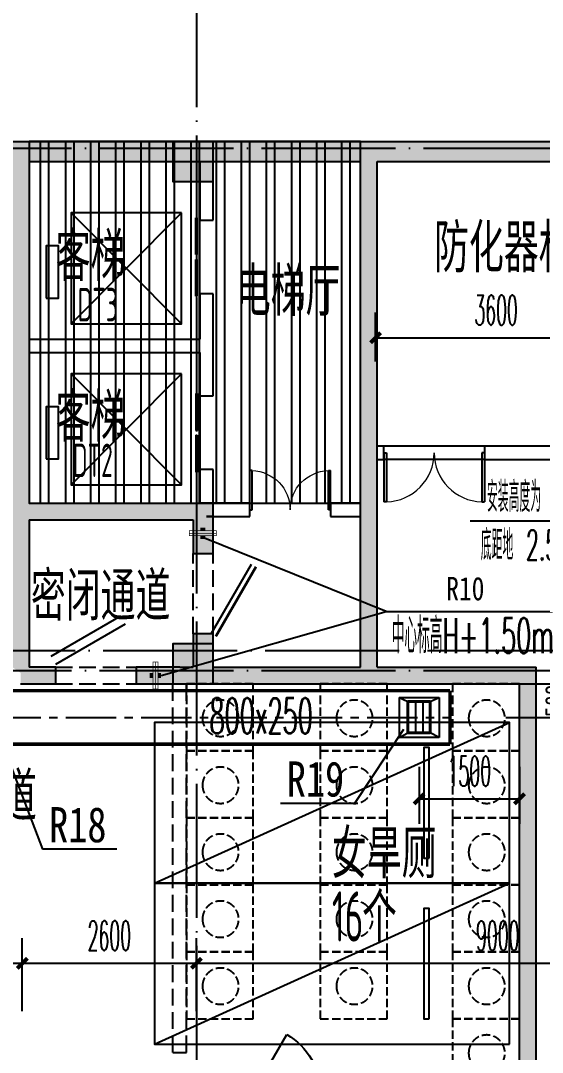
# Model space of a CAD drawing. Extents: x -888467 to -675969, y -675351 to -419232.
# Drawn here: x -794264 to -786473, y -467439 to -452035 of the extents above; entities that cross this region are included whole.
import ezdxf

# ---------------------------------------------------------------- set-up
doc = ezdxf.new("R2010")
doc.units = 0
doc.header["$LTSCALE"] = 1000
for name, pattern in [('__DASH', [0.35, 0.25, -0.1]), ('CENTER2', [1.125, 0.75, -0.125, 0.125, -0.125]), ('DASH', [0.35, 0.25, -0.1]), ('DOTE', [2.42, 2, -0.2, 0.02, -0.2])]:
    doc.linetypes.add(name, pattern=pattern)
doc.layers.get('0').update_dxf_attribs({"linetype": 'CONTINUOUS'})
doc.layers.get('Defpoints').update_dxf_attribs({"linetype": 'CONTINUOUS'})
for name, color, linetype in [('A-Pkng-Bdry', 132, 'CONTINUOUS'), ('ACS_COM', 7, 'CONTINUOUS'), ('ACS_COM_BZ', 3, 'CONTINUOUS'), ('ACS_SFG_FM', 3, 'CONTINUOUS'), ('DIM_LEAD', 3, 'CONTINUOUS'), ('DOTE', 252, 'CONTINUOUS'), ('DUCT-回风风口', 7, 'CONTINUOUS'), ('DUCT-送风中心线', 5, 'CENTER2'), ('DUCT-送风标注', 3, 'CONTINUOUS'), ('DUCT-送风管', 4, 'CONTINUOUS'), ('J-战时', 6, 'CONTINUOUS'), ('PUB_HATCH', 8, 'CONTINUOUS'), ('TH_DIM', 3, 'CONTINUOUS'), ('停车', 32, 'CONTINUOUS'), ('建筑层', 253, 'CONTINUOUS'), ('结构柱子', 253, 'CONTINUOUS'), ('风量标注', 3, 'CONTINUOUS')]:
    doc.layers.add(name, color=color, linetype=linetype)
doc.styles.add('-黑体', font='', dxfattribs={"width": 0.8})
doc.styles.add('_TCH_DIM_T3', font='simplex.shx', dxfattribs={"width": 0.423529, "bigfont": 'gbcbig.shx'})
doc.styles.add('hxd', font='simplex.shx', dxfattribs={"width": 0.5, "bigfont": 'gbcbig.shx'})
doc.styles.add('HZF', font='simplex.shx', dxfattribs={"width": 0.5, "bigfont": 'gbcbig.shx'})
doc.styles.get("Standard").update_dxf_attribs({"font": 'GBENOR', "bigfont": 'GBCBIG'})
doc.styles.get('-黑体').set_extended_font_data('SimHei')
doc.dimstyles.new('_TCH_ARCH&&150', dxfattribs={"dimtxt": 446.25, "dimasz": 150, "dimexe": 375, "dimexo": 450, "dimgap": 189.375, "dimtad": 1, "dimdec": 0, "dimzin": 0, "dimdsep": 46, "dimtxsty": '_TCH_DIM_T3', "dimblk": 'ARCHTICK', "dimcen": 0.09, "dimclrt": 7, "dimazin": 2, "dimtfac": 1, "dimtdec": 0, "dimtix": 1, "dimtmove": 2, "dimatfit": 3, "dimfxl": 1, "dimtolj": 1, "dimtzin": 0, "dimarcsym": 0})

# ---------------------------------------------------------------- blocks, each defined once
blk = doc.blocks.new('ltcw')
at = {"layer": 'A-Pkng-Bdry', "color": 252}
blk.add_line((28605, 362729), (26205, 357429), dxfattribs=at)
for points in [[(28605, 357429), (26205, 357429), (26205, 362729), (28605, 362729)], [(28231, 358629), (26580, 358629), (26580, 358710), (28231, 358710)]]:
    blk.add_lwpolyline(points, close=True, dxfattribs=at)
blk = doc.blocks.new('ccce')
at = {"layer": 'J-战时', "color": 5, "linetype": 'DASH', "ltscale": 0.5}
blk.add_lwpolyline([(503445, 1033554), (504445, 1033554), (504445, 1032554), (503445, 1032554), (503445, 1033554)], dxfattribs=at)
blk.add_circle((503957, 1033043), 271, dxfattribs=at)
blk = doc.blocks.new('sdasd')
at = {"layer": 'ACS_SFG_FM', "const_width": 75}
for points in [[(7826135, 21208926), (7826182, 21208926)], [(7826305, 21208926), (7826257, 21208926)]]:
    blk.add_lwpolyline(points, dxfattribs=at)
at = {"layer": 'DUCT-送风标注', "const_width": 10}
blk.add_lwpolyline([(7826257, 21209128), (7826257, 21208724), (7826182, 21208724), (7826182, 21209128)], close=True, dxfattribs=at)
blk.add_lwpolyline([(7826220, 21209128), (7826220, 21208724)], dxfattribs=at)
blk = doc.blocks.new('A$C2B1B7B0A')
at = {"layer": '结构柱子'}
h = blk.add_hatch(color=253, dxfattribs=at)
h.dxf.hatch_style = 1
h.paths.add_polyline_path([(65250, 46500), (64650, 46500), (64650, 45900), (65250, 45900)])
h = blk.add_hatch(color=253, dxfattribs=at)
h.dxf.hatch_style = 1
h.paths.add_polyline_path([(65250, 39000), (64650, 39000), (64650, 38400), (65250, 38400)])
at = {"layer": '结构柱子', "color": 253}
for points in [[(65250, 46500), (64650, 46500), (64650, 45900), (65250, 45900)], [(65250, 39000), (64650, 39000), (64650, 38400), (65250, 38400)]]:
    blk.add_lwpolyline(points, close=True, dxfattribs=at)
blk = doc.blocks.new('_ArchTick')
at = {"color": 0, "linetype": 'ByBlock', "const_width": 0.4}
blk.add_lwpolyline([(-0.5, -0.5), (0.5, 0.5)], dxfattribs=at)
blk = doc.blocks.new('*D504')
at = {"layer": 'Defpoints', "color": 0, "transparency": 16777216}
for p in [(-787467, -461939), (-785782, -461939), (-787467, -462439)]:
    blk.add_point(p, dxfattribs=at)
at = {"layer": 'TH_DIM', "color": 0, "lineweight": -2, "transparency": 16777216}
for p, q in [((-785782, -461939), (-785782, -461789)), ((-787017, -461939), (-785407, -461939)), ((-785782, -462439), (-785782, -461939)), ((-787017, -462439), (-785407, -462439)), ((-785782, -462439), (-785782, -462589))]:
    blk.add_line(p, q, dxfattribs=at)
at = {"layer": 'TH_DIM', "color": 0, "lineweight": -2, "transparency": 16777216, "xscale": 150, "yscale": 150, "zscale": 150}
for p, rotation in [((-785782, -461939), 270), ((-785782, -462439), 90)]:
    blk.add_blockref('_ArchTick', p, dxfattribs=dict(at, rotation=rotation))
at = {"layer": 'TH_DIM', "color": 7, "transparency": 16777216, "insert": (-786195, -462189), "char_height": 446.2, "attachment_point": 5, "rotation": 90, "style": '_TCH_DIM_T3'}
blk.add_mtext('\\A1;500', dxfattribs=at)
blk = doc.blocks.new('*D505')
at = {"layer": 'Defpoints', "color": 0, "transparency": 16777216}
for p in [(-788314, -462728), (-786814, -462728), (-786814, -463654)]:
    blk.add_point(p, dxfattribs=at)
at = {"layer": 'TH_DIM', "color": 0, "lineweight": -2, "transparency": 16777216}
for p, q in [((-788314, -463178), (-788314, -464029)), ((-786814, -463178), (-786814, -464029)), ((-788314, -463654), (-786814, -463654))]:
    blk.add_line(p, q, dxfattribs=at)
at = {"layer": 'TH_DIM', "color": 0, "lineweight": -2, "transparency": 16777216, "xscale": 150, "yscale": 150, "zscale": 150, "rotation": 180}
blk.add_blockref('_ArchTick', (-788314, -463654), dxfattribs=at)
at = {"layer": 'TH_DIM', "color": 0, "lineweight": -2, "transparency": 16777216, "xscale": 150, "yscale": 150, "zscale": 150}
blk.add_blockref('_ArchTick', (-786814, -463654), dxfattribs=at)
at = {"layer": 'TH_DIM', "color": 7, "transparency": 16777216, "insert": (-787564, -463241), "char_height": 446.2, "attachment_point": 5, "style": '_TCH_DIM_T3'}
blk.add_mtext('\\A1;1500', dxfattribs=at)
blk = doc.blocks.new('*D511')
at = {"layer": 'Defpoints', "color": 0, "transparency": 16777216}
for p in [(-785364, -456769), (-788964, -457574), (-785364, -457574)]:
    blk.add_point(p, dxfattribs=at)
at = {"layer": 'TH_DIM', "color": 0, "lineweight": -2, "transparency": 16777216}
for p, q in [((-788964, -457124), (-788964, -456394)), ((-785364, -457124), (-785364, -456394)), ((-788964, -456769), (-785364, -456769))]:
    blk.add_line(p, q, dxfattribs=at)
at = {"layer": 'TH_DIM', "color": 0, "lineweight": -2, "transparency": 16777216, "xscale": 150, "yscale": 150, "zscale": 150, "rotation": 180}
blk.add_blockref('_ArchTick', (-788964, -456769), dxfattribs=at)
at = {"layer": 'TH_DIM', "color": 0, "lineweight": -2, "transparency": 16777216, "xscale": 150, "yscale": 150, "zscale": 150}
blk.add_blockref('_ArchTick', (-785364, -456769), dxfattribs=at)
at = {"layer": 'TH_DIM', "color": 7, "transparency": 16777216, "insert": (-787164, -456357), "char_height": 446.2, "attachment_point": 5, "style": '_TCH_DIM_T3'}
blk.add_mtext('\\A1;3600', dxfattribs=at)
blk = doc.blocks.new('*D540')
at = {"layer": 'Defpoints', "color": 0, "transparency": 16777216}
for p in [(-782639, -466109), (-791639, -467276), (-782639, -467276)]:
    blk.add_point(p, dxfattribs=at)
at = {"layer": 'TH_DIM', "color": 0, "lineweight": -2, "transparency": 16777216}
for p, q in [((-791639, -466826), (-791639, -465734)), ((-782639, -466826), (-782639, -465734)), ((-791639, -466109), (-782639, -466109))]:
    blk.add_line(p, q, dxfattribs=at)
at = {"layer": 'TH_DIM', "color": 0, "lineweight": -2, "transparency": 16777216, "xscale": 150, "yscale": 150, "zscale": 150, "rotation": 180}
blk.add_blockref('_ArchTick', (-791639, -466109), dxfattribs=at)
at = {"layer": 'TH_DIM', "color": 0, "lineweight": -2, "transparency": 16777216, "xscale": 150, "yscale": 150, "zscale": 150}
blk.add_blockref('_ArchTick', (-782639, -466109), dxfattribs=at)
at = {"layer": 'TH_DIM', "color": 7, "transparency": 16777216, "insert": (-787139, -465697), "char_height": 446.2, "attachment_point": 5, "style": '_TCH_DIM_T3'}
blk.add_mtext('\\A1;9000', dxfattribs=at)
blk = doc.blocks.new('*D541')
at = {"layer": 'Defpoints', "color": 0, "transparency": 16777216}
for p in [(-791639, -466109), (-794239, -467276), (-791639, -467276)]:
    blk.add_point(p, dxfattribs=at)
at = {"layer": 'TH_DIM', "color": 0, "lineweight": -2, "transparency": 16777216}
for p, q in [((-794239, -466826), (-794239, -465734)), ((-791639, -466826), (-791639, -465734)), ((-794239, -466109), (-791639, -466109))]:
    blk.add_line(p, q, dxfattribs=at)
at = {"layer": 'TH_DIM', "color": 0, "lineweight": -2, "transparency": 16777216, "xscale": 150, "yscale": 150, "zscale": 150, "rotation": 180}
blk.add_blockref('_ArchTick', (-794239, -466109), dxfattribs=at)
at = {"layer": 'TH_DIM', "color": 0, "lineweight": -2, "transparency": 16777216, "xscale": 150, "yscale": 150, "zscale": 150}
blk.add_blockref('_ArchTick', (-791639, -466109), dxfattribs=at)
at = {"layer": 'TH_DIM', "color": 7, "transparency": 16777216, "insert": (-792939, -465697), "char_height": 446.2, "attachment_point": 5, "style": '_TCH_DIM_T3'}
blk.add_mtext('\\A1;2600', dxfattribs=at)
blk = doc.blocks.new('*D542')
at = {"layer": 'Defpoints', "color": 0, "transparency": 16777216}
for p in [(-794239, -466109), (-796039, -467276), (-794239, -467276)]:
    blk.add_point(p, dxfattribs=at)
at = {"layer": 'TH_DIM', "color": 0, "lineweight": -2, "transparency": 16777216}
for p, q in [((-796039, -466826), (-796039, -465734)), ((-794239, -466826), (-794239, -465734)), ((-796039, -466109), (-794239, -466109))]:
    blk.add_line(p, q, dxfattribs=at)
at = {"layer": 'TH_DIM', "color": 0, "lineweight": -2, "transparency": 16777216, "xscale": 150, "yscale": 150, "zscale": 150, "rotation": 180}
blk.add_blockref('_ArchTick', (-796039, -466109), dxfattribs=at)
at = {"layer": 'TH_DIM', "color": 0, "lineweight": -2, "transparency": 16777216, "xscale": 150, "yscale": 150, "zscale": 150}
blk.add_blockref('_ArchTick', (-794239, -466109), dxfattribs=at)
at = {"layer": 'TH_DIM', "color": 7, "transparency": 16777216, "insert": (-795139, -465697), "char_height": 446.2, "attachment_point": 5, "style": '_TCH_DIM_T3'}
blk.add_mtext('\\A1;1800', dxfattribs=at)
blk = doc.blocks.new('$DorLib2D$00000002')
for p, q in [((-0.5, 0), (-0.5, 0.4875)), ((-0.475, 0.4875), (-0.5, 0.4875)), ((-0.475, 0), (-0.475, 0.4875)), ((0.475, 0), (0.475, 0.4875)), ((0.475, 0.4875), (0.5, 0.4875)), ((0.5, 0), (0.5, 0.4875)), ((-0.5, 0), (-0.475, 0)), ((0.5, 0), (0.475, 0))]:
    blk.add_line(p, q)
at = {"lineweight": 13}
for centre, start, end in [((-0.4875, 0), 0, 88.53072), ((0.4875, 0), 91.46928, 180)]:
    blk.add_arc(centre, 0.4875, start, end, dxfattribs=at)
blk = doc.blocks.new('$DorLib2D$00000193')
at = {"color": 0}
blk.add_line((-0.5, 0.1), (0.366, 0.6), dxfattribs=at)
at = {"color": 0, "const_width": 0.0333}
blk.add_lwpolyline([(-0.533, 0.158), (0.333, 0.658)], dxfattribs=at)
blk = doc.blocks.new('$DORLIB2D$00000127')
at = {"color": 0}
for points in [[(-0.533, 0.795), (-0.533, 0.69)], [(-0.033, 0.795), (-0.533, 0.795)], [(-0.033, 0.795), (-0.033, 0.69)], [(0.533, 0.795), (0.033, 0.795)], [(0.033, 0.795), (0.033, 0.69)], [(0.533, 0.795), (0.533, 0.69)], [(-0.033, 0.69), (-0.533, 0.69)], [(0.533, 0.69), (0.033, 0.69)], [(0.5, 0.5), (-0.5, 0.5)]]:
    blk.add_lwpolyline(points, dxfattribs=at)
blk = doc.blocks.new('$DorLib2D$00000180')
at = {"color": 0}
for p, q in [((-0.557, 0.242), (0.309, 0.742)), ((-0.5, 0.143), (0.366, 0.643))]:
    blk.add_line(p, q, dxfattribs=at)
blk = doc.blocks.new('$DorLib2D$00000228')
at = {"color": 0}
blk.add_line((0.5, 0), (0, 0.866), dxfattribs=at)
blk.add_arc((0.5, 0), 1, 120, 180, dxfattribs=at)
blk = doc.blocks.new('$风口$00000108')
for p, q in [((-250, 135), (-190, 75)), ((-250, -135), (-250, 135)), ((250, 135), (200, 75)), ((250, 135), (250, -135)), ((200, 25), (-190, 25)), ((200, -25), (-190, -25)), ((-250, -135), (-190, -75)), ((250, -135), (-250, -135)), ((200, -75), (250, -135))]:
    blk.add_line(p, q)
at = {"linetype": 'Continuous'}
blk.add_line((250, 135), (-250, 135), dxfattribs=at)
at = {"lineweight": 40}
for p, q in [((-190, 75), (200, 75)), ((-190, -75), (-190, 75)), ((200, 75), (200, -75)), ((-190, -75), (200, -75))]:
    blk.add_line(p, q, dxfattribs=at)

msp = doc.modelspace()

# ---------------------------------------------------------------- hatches: boundary and pattern name
at = {"layer": 'PUB_HATCH'}
for points in [[(-798851.9, -454013.7), (-798739.1, -454138.7), (-794389.1, -454138.7), (-794264.1, -454038.7), (-794264.1, -453838.7), (-798839.1, -453838.7)], [(-794264.1, -454038.7), (-794139.1, -454138.7), (-791489.1, -454138.7), (-791489.1, -453838.7), (-794264.1, -453838.7)], [(-791489.1, -453838.7), (-791489.1, -454138.7), (-789189.1, -454138.7), (-789064.1, -454038.7), (-789064.1, -453838.7)], [(-789064.1, -454038.7), (-788939.1, -454138.7), (-782639.1, -454138.7), (-782639.1, -453838.7), (-789064.1, -453838.7)], [(-794264.1, -454038.7), (-794389.1, -454138.7), (-794389.1, -456888.7), (-794139.1, -456888.7), (-794139.1, -454138.7)], [(-789189.1, -458488.7), (-788939.1, -458488.7), (-788939.1, -454138.7), (-789064.1, -454038.7), (-789189.1, -454138.7)], [(-794139.1, -456888.7), (-794389.1, -456888.7), (-794389.1, -459338.7), (-794222.4, -459355.4), (-794139.1, -459238.7)], [(-789189.1, -459338.7), (-788939.1, -459338.7), (-788939.1, -458488.7), (-789189.1, -458488.7)], [(-794222.4, -459355.4), (-794139.1, -459488.7), (-791689.1, -459488.7), (-791389.1, -459238.7), (-794139.1, -459238.7)], [(-791689.1, -459488.7), (-791689.1, -459988.7), (-791389.1, -459988.7), (-791389.1, -459238.7)], [(-794222.4, -459355.4), (-794389.1, -459338.7), (-794389.1, -461688.7), (-794264.1, -461772.1), (-794139.1, -461688.7), (-794139.1, -459488.7)], [(-789064.1, -461772.1), (-788939.1, -461688.7), (-788939.1, -459338.7), (-789189.1, -459338.7), (-789189.1, -461688.7)], [(-791389.1, -461688.7), (-791389.1, -461188.7), (-791689.1, -461188.7), (-791689.1, -461688.7), (-791555.8, -461772.1)], [(-794264.1, -461938.7), (-793739.1, -461938.7), (-793739.1, -461688.7), (-794139.1, -461688.7), (-794264.1, -461772.1)], [(-791889.1, -461688.7), (-792539.1, -461688.7), (-792539.1, -461938.7), (-791889.1, -461938.7)], [(-791889.1, -461688.7), (-791889.1, -461938.7), (-791589.1, -461938.7), (-791555.8, -461772.1), (-791689.1, -461688.7)], [(-791555.8, -461772.1), (-791589.1, -461938.7), (-789064.1, -461938.7), (-789064.1, -461772.1), (-789189.1, -461688.7), (-791389.1, -461688.7)], [(-789064.1, -461772.1), (-789064.1, -461938.7), (-786814.1, -461938.7), (-786564.1, -461688.7), (-788939.1, -461688.7)], [(-786814.1, -468038.7), (-786564.1, -468038.7), (-786564.1, -461688.7), (-786814.1, -461938.7)]]:
    msp.add_hatch(color=256, dxfattribs=at).paths.add_polyline_path(points)
at = {"layer": '建筑层'}
h = msp.add_hatch(dxfattribs=at)
h.set_pattern_fill('金属', color=253, scale=150, angle=45)
h.set_pattern_definition([(90, (-2303341.2, -1522689.87), (-375, 3e-14), []), (90, (-2303216.2, -1522564.87), (-375, 3e-14), [])])
h.paths.add_polyline_path([(-789189.1, -453838.7), (-794139.1, -453838.7), (-794139.1, -459238.7), (-789189.1, -459238.7)])
h = msp.add_hatch(color=253, dxfattribs=at)
h.dxf.hatch_style = 1
h.paths.add_polyline_path([(-791389.1, -453838.7), (-791989.1, -453838.7), (-791989.1, -454438.7), (-791389.1, -454438.7)])
h = msp.add_hatch(color=253, dxfattribs=at)
h.dxf.hatch_style = 1
h.paths.add_polyline_path([(-791389.1, -461338.7), (-791989.1, -461338.7), (-791989.1, -461938.7), (-791389.1, -461938.7)])

# ---------------------------------------------------------------- linework, layer by layer
at = {"layer": 'ACS_COM_BZ'}
msp.add_line((-788806.4, -460856.6, -3631.3), (-786324.5, -460856.6, -3631.3), dxfattribs=at)
at = {"layer": 'DIM_LEAD'}
for p, q in [((-794605, -462669, 9000), (-793936.1, -464403, -7884.9)), ((-788547.8, -462618.5, -11431.9), (-789278.3, -463721.1)), ((-789278.3, -463721.1), (-790386.1, -463721.1)), ((-792828.3, -464403, -7884.9), (-793936.1, -464403, -7884.9))]:
    msp.add_line(p, q, dxfattribs=at)
at = {"layer": 'DOTE', "linetype": 'DOTE'}
for p, q in [((-791639.1, -448908.1), (-791639.1, -497433.1)), ((-860846.2, -453938.7), (-713239.1, -453938.7)), ((-826910.2, -461438.7), (-748038.1, -461438.7)), ((-860846.2, -461738.7), (-713239.1, -461738.7))]:
    msp.add_line(p, q, dxfattribs=at)
at = {"layer": 'DUCT-送风中心线'}
msp.add_line((-794713.7, -462438.7), (-787853.3, -462438.7), dxfattribs=at)
at = {"layer": 'DUCT-送风管', "const_width": 52.5}
for points in [[(-787853.3, -462038.7), (-794713.7, -462038.7)], [(-787853.3, -462838.7), (-787853.3, -462038.7)], [(-794713.7, -462838.7), (-787853.3, -462838.7)]]:
    msp.add_lwpolyline(points, dxfattribs=at)
at = {"layer": '建筑层', "color": 253}
for p, q in [((-798839.1, -453838.7), (-794264.1, -453838.7)), ((-794264.1, -453838.7), (-791489.1, -453838.7)), ((-791489.1, -453838.7), (-789064.1, -453838.7)), ((-789064.1, -453838.7), (-782639.1, -453838.7)), ((-794139.1, -454138.7), (-791489.1, -454138.7)), ((-794139.1, -454138.7), (-794139.1, -456888.7)), ((-791589.1, -454138.7), (-791589.1, -455014.2)), ((-791489.1, -454138.7), (-789189.1, -454138.7)), ((-791389.1, -455014.2), (-791389.1, -454138.7)), ((-789189.1, -458488.7), (-789189.1, -454138.7)), ((-788939.1, -458488.7), (-788939.1, -454138.7)), ((-788939.1, -454138.7), (-782639.1, -454138.7)), ((-793511.9, -456563.3), (-791864.1, -454906.8)), ((-791864.1, -456563.3), (-793511.9, -454906.8)), ((-791589.1, -455014.2), (-791389.1, -455014.2)), ((-791389.1, -456114.2), (-791589.1, -456114.2)), ((-791589.1, -456114.2), (-791589.1, -456788.7)), ((-791389.1, -456888.7), (-791389.1, -456114.2)), ((-794139.1, -456788.7), (-791589.1, -456788.7)), ((-794139.1, -456888.7), (-794139.1, -459238.7)), ((-794139.1, -456988.7), (-791589.1, -456988.7)), ((-791589.1, -456988.7), (-791589.1, -457638.7)), ((-791389.1, -457638.7), (-791389.1, -456888.7)), ((-793511.9, -458963.3), (-791864.1, -457306.8)), ((-791864.1, -458963.3), (-793511.9, -457306.8)), ((-791589.1, -457638.7), (-791389.1, -457638.7)), ((-788839.1, -458388.7), (-788939.1, -458388.7)), ((-787339.1, -458388.7), (-788839.1, -458388.7)), ((-788839.1, -458588.7), (-788839.1, -458388.7)), ((-782739.1, -458388.7), (-787339.1, -458388.7)), ((-787339.1, -458388.7), (-787339.1, -458588.7)), ((-789189.1, -459338.7), (-789189.1, -458488.7)), ((-788939.1, -459338.7), (-788939.1, -458488.7)), ((-788939.1, -458588.7), (-788839.1, -458588.7)), ((-787339.1, -458588.7), (-788839.1, -458588.7)), ((-787339.1, -458588.7), (-782639.1, -458588.7)), ((-791389.1, -458738.7), (-791589.1, -458738.7)), ((-791589.1, -458738.7), (-791589.1, -459238.7)), ((-791389.1, -459238.7), (-791389.1, -458738.7)), ((-794139.1, -459238.7), (-791389.1, -459238.7)), ((-791389.1, -459238.7), (-791589.1, -459238.7)), ((-791389.1, -459988.7), (-791389.1, -459238.7)), ((-790839.1, -459238.7), (-791389.1, -459238.7)), ((-790839.1, -459438.7), (-790839.1, -459238.7)), ((-789189.1, -459238.7), (-789639.1, -459238.7)), ((-789639.1, -459238.7), (-789639.1, -459438.7)), ((-791389.1, -459438.7), (-791489.1, -459438.7)), ((-791489.1, -459438.7), (-790839.1, -459438.7)), ((-789639.1, -459438.7), (-789189.1, -459438.7)), ((-789189.1, -461688.7), (-789189.1, -459338.7)), ((-788939.1, -461688.7), (-788939.1, -459338.7)), ((-794139.1, -459488.7), (-791689.1, -459488.7)), ((-794139.1, -459488.7), (-794139.1, -461688.7)), ((-791689.1, -459488.7), (-791689.1, -459988.7)), ((-791689.1, -459988.7), (-791389.1, -459988.7)), ((-791389.1, -461188.7), (-791689.1, -461188.7)), ((-791689.1, -461188.7), (-791689.1, -461688.7)), ((-791389.1, -461688.7), (-791389.1, -461188.7)), ((-793739.1, -461688.7), (-794139.1, -461688.7)), ((-793739.1, -461938.7), (-793739.1, -461688.7)), ((-791889.1, -461688.7), (-792539.1, -461688.7)), ((-792539.1, -461688.7), (-792539.1, -461938.7)), ((-791889.1, -461688.7), (-791689.1, -461688.7)), ((-791389.1, -461688.7), (-789189.1, -461688.7)), ((-788939.1, -461688.7), (-786564.1, -461688.7)), ((-786564.1, -468038.7), (-786564.1, -461688.7)), ((-794264.1, -461938.7), (-793739.1, -461938.7)), ((-792539.1, -461938.7), (-791889.1, -461938.7)), ((-791889.1, -461938.7), (-791589.1, -461938.7)), ((-791589.1, -461938.7), (-789064.1, -461938.7)), ((-789064.1, -461938.7), (-786814.1, -461938.7)), ((-786814.1, -468038.7), (-786814.1, -461938.7))]:
    msp.add_line(p, q, dxfattribs=at)
at = {"layer": '建筑层', "color": 253, "linetype": '__DASH'}
for p, q in [((-791689.1, -461188.7), (-791689.1, -459988.7)), ((-791389.1, -461188.7), (-791389.1, -459988.7)), ((-791989.1, -467438.7), (-791989.1, -461938.7)), ((-791789.1, -467438.7), (-791789.1, -461938.7)), ((-791989.1, -467438.7), (-791789.1, -467438.7))]:
    msp.add_line(p, q, dxfattribs=at)
at = {"layer": '建筑层', "color": 253, "linetype": 'DASH'}
for p, q in [((-793739.1, -461688.7), (-792539.1, -461688.7)), ((-793739.1, -461938.7), (-792539.1, -461938.7))]:
    msp.add_line(p, q, dxfattribs=at)
at = {"layer": '建筑层', "color": 253}
for points in [[(-789189.1, -453838.7), (-794139.1, -453838.7), (-794139.1, -459238.7), (-789189.1, -459238.7)], [(-791389.1, -453838.7), (-791989.1, -453838.7), (-791989.1, -454438.7), (-791389.1, -454438.7)], [(-791864.1, -454906.8), (-793511.9, -454906.8), (-793511.9, -456563.3), (-791864.1, -456563.3)], [(-793881.9, -456178.7), (-793696.9, -456178.7), (-793696.9, -455398.7), (-793881.9, -455398.7)], [(-791864.1, -457306.8), (-793511.9, -457306.8), (-793511.9, -458963.3), (-791864.1, -458963.3)], [(-793881.9, -458578.7), (-793696.9, -458578.7), (-793696.9, -457798.7), (-793881.9, -457798.7)], [(-791389.1, -461338.7), (-791989.1, -461338.7), (-791989.1, -461938.7), (-791389.1, -461938.7)]]:
    msp.add_lwpolyline(points, close=True, dxfattribs=at)
msp.add_lwpolyline([(-790085.8, -458931, 1), (-790091.7, -458931, 1)], format="xyb", close=True, dxfattribs=at)
at = {"layer": '风量标注'}
for p, q in [((-785972.8, -459506.5), (-787551.2, -459506.5)), ((-788806.4, -460856.6, -3631.3), (-791542.5, -459750.1)), ((-792166.9, -461813.7), (-788806.4, -460856.6, -3631.3))]:
    msp.add_line(p, q, dxfattribs=at)

# ---------------------------------------------------------------- block references
msp.add_blockref('A$C2B1B7B0A', (-856639.1, -500338.7))
at = {"layer": 'DIM_LEAD'}
for p, rotation in [((20417383.4, -8285908.5), 90), ((7033967.7, 20747112.2), 180)]:
    msp.add_blockref('sdasd', p, dxfattribs=dict(at, rotation=rotation))
at = {"layer": 'DUCT-回风风口', "xscale": 1.2, "yscale": 2.222222222222222, "rotation": 90}
msp.add_blockref('$风口$00000108', (-788314.1, -462438.7, 2600), dxfattribs=at)
at = {"layer": '停车', "xscale": -1, "rotation": 89.9999999999068}
for p in [(-429534.6, -436309.1), (-429534.6, -438709.1)]:
    msp.add_blockref('ltcw', p, dxfattribs=at)
at = {"layer": '建筑层', "color": 253, "zscale": 200}
for name, p, xscale, yscale, rotation in [('$DORLIB2D$00000127', (-791489.1, -455564.2), -1100, 200, 90), ('$DORLIB2D$00000127', (-791489.1, -458188.7), 1100, 200, 90), ('$DorLib2D$00000002', (-788089.1, -458488.7), 1500, 1500, 180), ('$DorLib2D$00000228', (-790289.1, -468038.7), -1000, 1000, 359.9999999944249)]:
    msp.add_blockref(name, p, dxfattribs=dict(at, xscale=xscale, yscale=yscale, rotation=rotation))
at = {"layer": '建筑层', "color": 253, "xscale": -1200, "yscale": 1200, "zscale": 200}
msp.add_blockref('$DorLib2D$00000002', (-790239.1, -459338.7), dxfattribs=at)
at = {"layer": '建筑层', "color": 253, "linetype": '__DASH', "xscale": 1200, "yscale": -1200, "zscale": 300, "rotation": 90}
msp.add_blockref('$DorLib2D$00000193', (-791539.1, -460588.7), dxfattribs=at)
at = {"layer": '建筑层', "color": 253, "linetype": 'DASH', "xscale": 1200, "yscale": 1200, "zscale": 250, "rotation": 1.226344591978842e-07}
msp.add_blockref('$DorLib2D$00000180', (-793139.1, -461813.7), dxfattribs=at)
at = {"layer": '建筑层', "color": 253, "linetype": '__DASH', "xscale": -1, "rotation": 90}
for p in [(241764.6, 41506.7), (243764.6, 41506.7), (245739.6, 41506.7), (241764.6, 40506.7), (243764.6, 40506.7), (245739.6, 40506.7), (241764.6, 39506.7), (243764.6, 39506.7), (245739.6, 39506.7), (241764.6, 38506.7), (243764.6, 38506.7), (245739.6, 38506.7), (241764.6, 37506.7), (243764.6, 37506.7), (245739.6, 37506.7), (245739.6, 36506.7)]:
    msp.add_blockref('ccce', p, dxfattribs=at)

# ---------------------------------------------------------------- texts
at = {"layer": 'ACS_COM', "lineweight": 0, "style": '-黑体', "width": 0.8}
for s, height, p in [('R10', 350, (-787909.8, -460689.6, -3631.3)), ('R19', 525, (-790289.5, -463620.1)), ('R18', 525, (-793839.4, -464302, -7884.9))]:
    msp.add_text(s, height=height, dxfattribs=at).set_placement(p)
at = {"layer": 'DUCT-送风标注', "style": 'hxd', "width": 0.5}
msp.add_text('800x250', height=525, dxfattribs=at).set_placement((-791443, -462676.2, 9000))
at = {"layer": '建筑层', "color": 253}
for s, p in [('防化器材储藏室', (-788090.7, -455792.8)), ('客梯', (-793740.7, -455923.3)), ('电梯厅', (-791050.9, -456442.7)), ('客梯', (-793740.7, -458323.3)), ('密闭通道', (-794111.2, -460993.2)), ('车道', (-795064.7, -463982.6)), ('女旱厕', (-789616.3, -464841.8)), ('个', (-789166.3, -465784.8))]:
    msp.add_text(s, height=723.4, dxfattribs=at).set_placement(p)
at = {"layer": '建筑层', "color": 253, "width": 0.6}
for s, height, p in [('DT3', 500, (-793412.8, -456525.7)), ('DT2', 500, (-793484.3, -458850.2)), ('16', 750, (-789616.3, -465784.8))]:
    msp.add_text(s, height=height, dxfattribs=at).set_placement(p)
at = {"layer": '风量标注', "width": 0.5}
for s, height, style, p in [('安装高度为', 450, 'hxd', (-787301.5, -459371.5)), ('底距地', 450, 'hxd', (-787392.8, -460091.5)), ('2.5m', 450, 'hxd', (-786717.8, -460091.5)), ('中心标高H+1.50m', 525, 'HZF', (-788722.3, -461479.7))]:
    msp.add_text(s, height=height, dxfattribs=dict(at, style=style)).set_placement(p)

# ---------------------------------------------------------------- dimensions: what is measured, and where the dimension line sits
at = {"layer": 'TH_DIM'}
for p1, p2, distance, picture, middle in [((-788964.1, -457574.4), (-785363.9, -457574.4), 805.2, '*D511', (-787164, -456356.8)), ((-787467.4, -462438.7), (-787467.4, -461938.7), -1685.3, '*D504', (-786194.7, -462188.7)), ((-788314.1, -462727.7), (-786814.1, -462727.7), -926.2, '*D505', (-787564.1, -463241.4))]:
    dim = msp.add_aligned_dim(p1=p1, p2=p2, distance=distance, dimstyle='_TCH_ARCH&&150', dxfattribs=at)
    dim.commit()
    dim.dimension.update_dxf_attribs({"geometry": picture, "text_midpoint": middle})
at = {"layer": 'TH_DIM', "color": 3}
for p1, p2, picture, middle in [((-796039.1, -467275.7), (-794239.1, -467275.7), '*D542', (-795139.1, -465697)), ((-794239.1, -467275.7), (-791639.1, -467275.7), '*D541', (-792939.1, -465697)), ((-791639.1, -467275.7), (-782639.1, -467275.7), '*D540', (-787139.1, -465697))]:
    dim = msp.add_aligned_dim(p1=p1, p2=p2, distance=1166.2, dimstyle='_TCH_ARCH&&150', dxfattribs=at)
    dim.commit()
    dim.dimension.update_dxf_attribs({"geometry": picture, "text_midpoint": middle})

doc.saveas('drawing.dxf')
